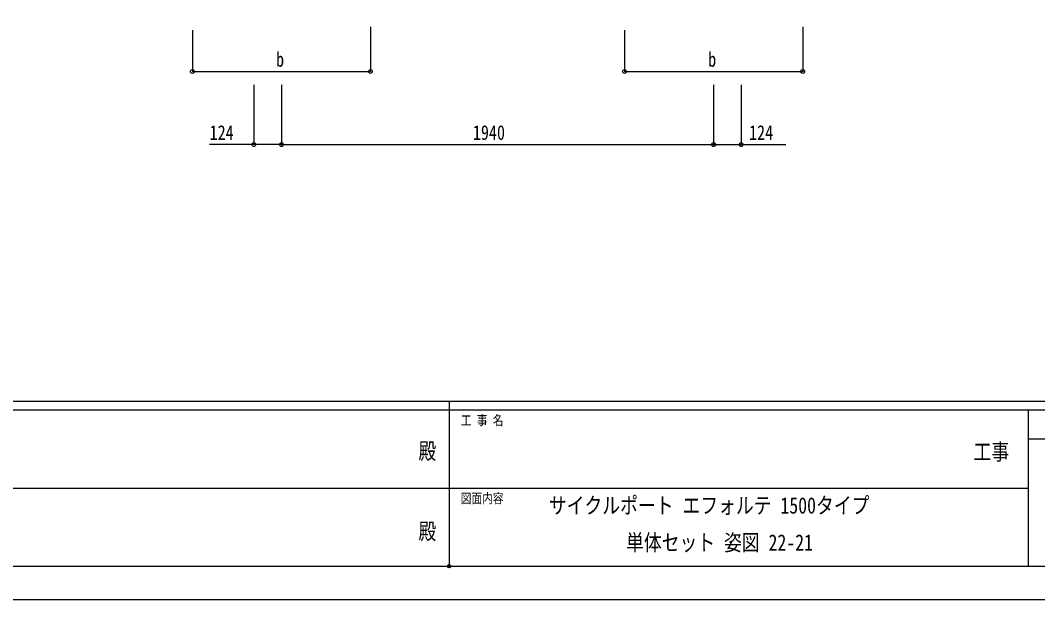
# Model space of a CAD drawing. Units: millimetres, scale not verified. Extents: x -8410 to 8410, y -5940 to 5940.
# Drawn here: x -1935 to 2632, y -5940 to -3339 of the extents above; entities that cross this region are included whole.
import ezdxf
from ezdxf.enums import TextEntityAlignment as Align

# ---------------------------------------------------------------- set-up
doc = ezdxf.new("R2010")
doc.units = ezdxf.units.MM
doc.header["$LTSCALE"] = 30
doc.header["$PDMODE"] = 32
doc.header["$PDSIZE"] = 15
for name, color, linetype in [('0-2_USER1', 3, 'Continuous'), ('0-6_YKK_D', 6, 'Continuous'), ('0-7_YKK_ZWAK', 7, 'Continuous')]:
    doc.layers.add(name, color=color, linetype=linetype)
doc.styles.add('ＭＳ ゴシック', font='')
doc.styles.get('ＭＳ ゴシック').set_extended_font_data('MS Gothic')

msp = doc.modelspace()

# ---------------------------------------------------------------- linework, layer by layer
at = {"layer": '0-6_YKK_D'}
for p, q in [((-362.48, -3368.78), (-362.48, -3569.71)), ((1577.52, -3368.78), (1577.52, -3569.71)), ((-1162.48, -3383), (-1162.48, -3569.71)), ((777.52, -3383), (777.52, -3569.71)), ((-1162.48, -3568.71), (-362.48, -3568.71)), ((777.52, -3568.71), (1577.52, -3568.71)), ((-886.28, -3628.09), (-886.28, -3898.05)), ((-762.28, -3628.09), (-762.28, -3898.05)), ((-762.28, -3628.09), (-762.28, -3898.05)), ((1177.72, -3628.09), (1177.72, -3898.05)), ((1177.72, -3628.09), (1177.72, -3898.05)), ((1301.72, -3628.09), (1301.72, -3898.05)), ((-762.28, -3897.05), (1177.72, -3897.05))]:
    msp.add_line(p, q, dxfattribs=at)
for points in [[(-762.28, -3897.05), (-886.28, -3897.05), (-1086.15, -3897.05)], [(1177.72, -3897.05), (1301.72, -3897.05), (1501.59, -3897.05)]]:
    msp.add_lwpolyline(points, dxfattribs=at)
for centre in [(-1162.48, -3568.71), (-362.48, -3568.71), (777.52, -3568.71), (1577.52, -3568.71), (-886.28, -3897.05), (-762.28, -3897.05), (-762.28, -3897.05), (1177.72, -3897.05), (1177.72, -3897.05), (1301.72, -3897.05)]:
    msp.add_circle(centre, 8.5, dxfattribs=at)
at = {"layer": '0-7_YKK_ZWAK'}
for p, q in [((7790.04, -5050), (-7809.96, -5050)), ((-9.96, -5050), (-9.96, -5790)), ((-9.96, -5090), (-2609.96, -5090)), ((2590.04, -5090), (-9.96, -5090)), ((3970.04, -5220), (2590.04, -5220)), ((-2594.96, -5440), (-9.96, -5440)), ((-9.96, -5440), (2590.04, -5440)), ((-2609.96, -5790), (-9.96, -5790)), ((-9.96, -5790), (2590.04, -5790)), ((2590.04, -5790), (3970.04, -5790))]:
    msp.add_line(p, q, dxfattribs=at)
msp.add_lwpolyline([(-8410, -5940), (8410, -5940), (8410, 5940), (-8410, 5940)], close=True, dxfattribs=at)
msp.add_lwpolyline([(3970.04, -5090), (2590.04, -5090), (2590.04, -5790)], dxfattribs=at)
msp.add_point((-9.96, -5790), dxfattribs=at)

# ---------------------------------------------------------------- texts
at = {"layer": '0-2_USER1', "style": 'ＭＳ ゴシック', "width": 0.8}
for s, p in [('サイクルポート エフォルテ 1500タイプ', (437.96, -5575.49)), ('単体セット 姿図 22-21', (784.63, -5742.15))]:
    msp.add_text(s, height=73.31, dxfattribs=at).set_placement(p, align=Align.BOTTOM_LEFT)
at = {"layer": '0-6_YKK_D', "style": 'ＭＳ ゴシック', "width": 0.8}
for s, p in [('b', (-786.48, -3567.41)), ('b', (1153.52, -3567.41)), ('124', (-1084.81, -3895.72)), ('1940', (97.32, -3895.72)), ('124', (1337.05, -3895.72))]:
    msp.add_text(s, height=65.98, dxfattribs=at).set_placement(p, align=Align.BOTTOM_LEFT)
at = {"layer": '0-7_YKK_ZWAK', "style": 'ＭＳ ゴシック', "width": 0.8}
for s, height, p in [('工 事 名', 43.99, (42.54, -5170)), ('殿', 73.31, (-147.33, -5331.67)), ('工事', 73.31, (2344.67, -5334.93)), ('図面内容', 43.99, (42.54, -5520)), ('殿', 73.31, (-147.33, -5691.67))]:
    msp.add_text(s, height=height, dxfattribs=at).set_placement(p, align=Align.BOTTOM_LEFT)

doc.saveas('drawing.dxf')
